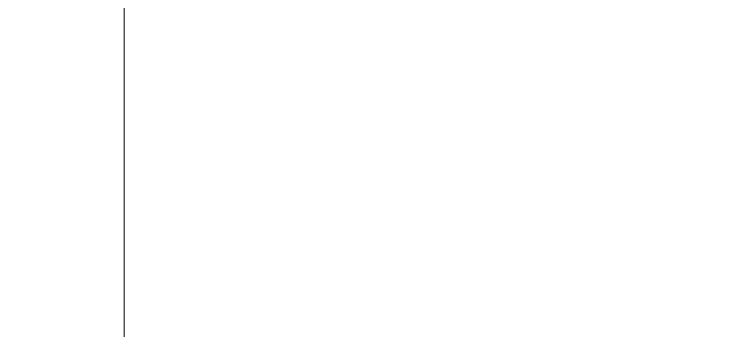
# Model space of a CAD drawing. Header units: millimetres. Extents: x 837111 to 838100, y 1172930 to 1173673.
# Drawn here: x 837849.391 to 837853.306, y 1173352.899 to 1173354.652 of the extents above; entities that cross this region are included whole.
import ezdxf

# ---------------------------------------------------------------- set-up
doc = ezdxf.new("R2010")
doc.units = ezdxf.units.MM
doc.layers.add('Coordenadas', color=8, linetype='Continuous', lineweight=9)
doc.layers.add('OLD-ANT-PLANTAS PROPUESTAS$0$A-FONDO_250', color=250, linetype='Continuous')

msp = doc.modelspace()

# ---------------------------------------------------------------- hatches: boundary and pattern name
at = {"layer": 'OLD-ANT-PLANTAS PROPUESTAS$0$A-FONDO_250'}
h = msp.add_hatch(dxfattribs=at)
h.set_pattern_fill('AR-SAND', color=256, scale=0.0025)
h.set_pattern_definition([(344.601639, (837676.64232, 1174008.97519), (0.095171951, 0.076997614), [0, -0.09652, 0, -0.10795, 0, -0.1031875]), (314.60164, (837676.64232, 1174008.97519), (0.210720525, 0.01847155), [0, -0.05207, 0, -0.086995, 0, -0.0333375]), (274.601639, (837676.59521, 1174009.03748), (0.119574304, -0.15750055), [0, -0.03175, 0, -0.1143, 0, -0.149225]), (264.60164, (837676.5952, 1174009.03748), (0.159600443, -0.118627336), [0, -0.015875, 0, -0.07493, 0, -0.085725])])
edge = h.paths.add_edge_path()
edge.add_line((837862.4796, 1173346.7853), (837862.582, 1173346.8814))
edge.add_arc((837848.8253, 1173333.9741), 18.8639, 43.17541, 81.0385)
edge.add_arc((837850.1672, 1173342.3888), 10.3429, 81.11999, 127.15104)
edge.add_arc((837850.1752, 1173342.3745), 10.3592, 127.13874, 173.72647)
edge.add_arc((837858.4284, 1173341.3803), 18.6718, 173.46132, 195.81488)
edge.add_arc((837856.8513, 1173340.6885), 16.9675, 195.0188, 207.79997)
edge.add_arc((837860.8033, 1173342.7872), 21.4421, 207.83552, 217.94635)
edge.add_line((837843.8943, 1173329.6019), (837843.9523, 1173329.646))
edge.add_arc((837857.2846, 1173339.9179), 16.8303, 175.56154, 217.61244, ccw=False)
edge.add_arc((837851.624, 1173340.7343), 11.1299, 142.46241, 177.49715, ccw=False)
edge.add_arc((837849.8959, 1173342.7305), 8.5598, 107.98136, 146.01203, ccw=False)
edge.add_arc((837851.3631, 1173340.2231), 11.4145, 78.67759, 111.10249, ccw=False)
edge.add_arc((828169.9937, 1124166.1162), 50129.492, 78.86173408, 78.86204782, ccw=False)
edge.add_arc((837850.6176, 1173334.8508), 16.8296, 53.40116, 78.8453, ccw=False)
edge.add_arc((837850.7791, 1173335.0683), 16.5587, 45.04033, 53.40116, ccw=False)

# ---------------------------------------------------------------- linework, layer by layer
at = {"layer": 'Coordenadas'}
msp.add_line((837850, 1173450), (837850, 1173100), dxfattribs=at)

doc.saveas('drawing.dxf')
